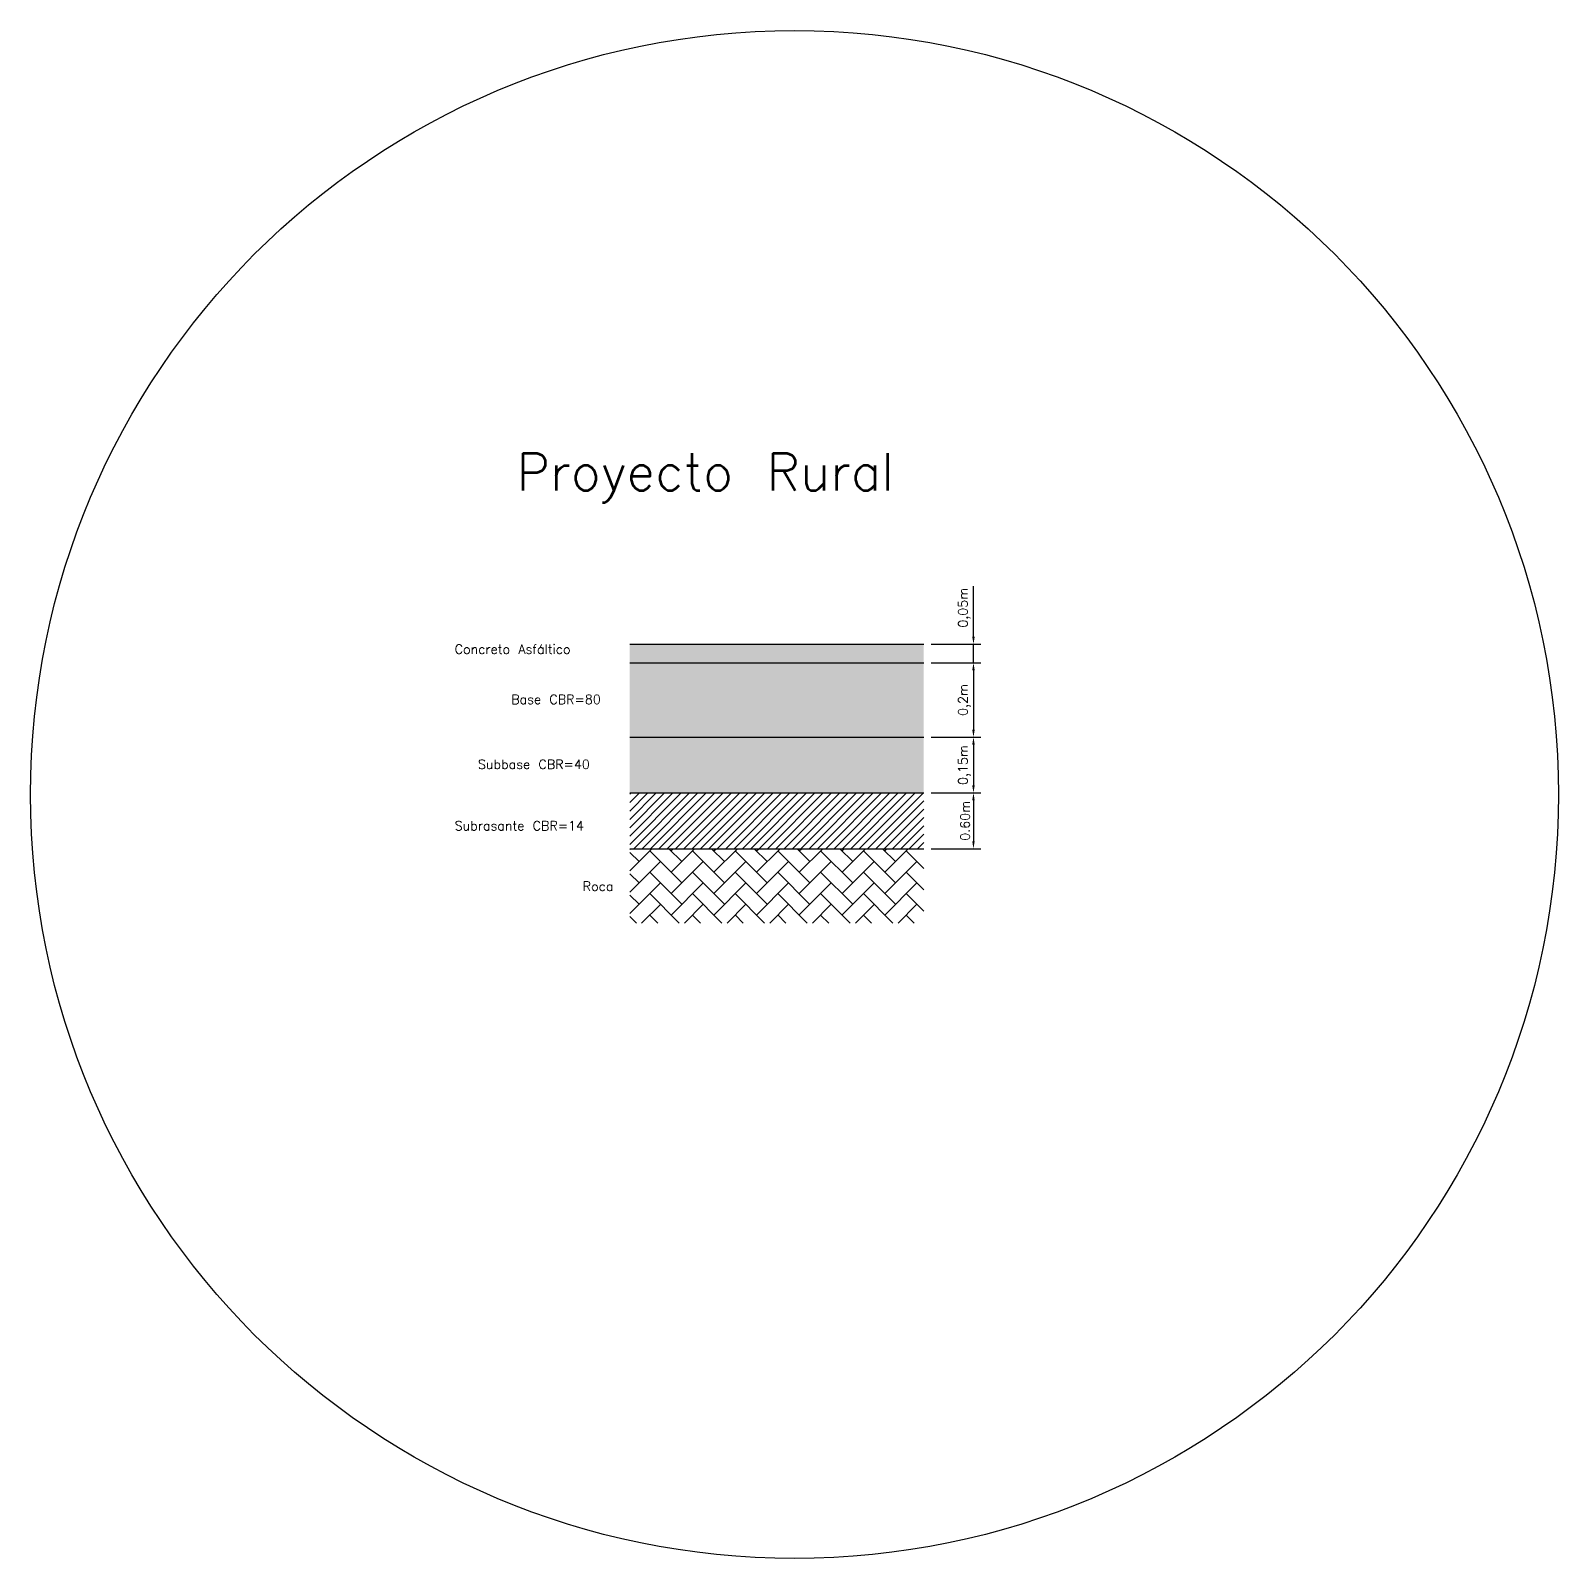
# Model space of a CAD drawing. Header units: millimetres. Extents: x 973.91 to 983.46, y 765.7 to 769.8.
# Drawn here: x 979.352 to 983.462, y 765.695 to 769.805 of the extents above; entities that cross this region are included whole.
import ezdxf

# ---------------------------------------------------------------- set-up
doc = ezdxf.new("R2010")
doc.units = ezdxf.units.MM
doc.styles.get("Standard").update_dxf_attribs({"font": 'txt.shx', "height": 0.025})
doc.dimstyles.new('Paquete', dxfattribs={"dimtxt": 0.01, "dimasz": 0.02, "dimexe": 0.02, "dimexo": 0.02, "dimgap": 0.01, "dimtad": 1, "dimtxsty": 'Standard', "dimcen": 0.02, "dimadec": 0, "dimazin": 0, "dimtfac": 1, "dimtmove": 0, "dimatfit": 3, "dimfxl": 0, "dimarcsym": 0})

# ---------------------------------------------------------------- blocks, each defined once
blk = doc.blocks.new('*D11')
at = {"color": 0, "lineweight": -2}
for p, q in [((981.8884, 768.1741), (981.8884, 768.31)), ((981.7747, 768.1541), (981.9084, 768.1541)), ((981.8884, 768.1041), (981.8884, 768.1541)), ((981.7747, 768.1041), (981.9084, 768.1041)), ((981.8884, 768.0841), (981.8884, 768.0641))]:
    blk.add_line(p, q, dxfattribs=at)
at = {"color": 0}
for points in [[(981.8851, 768.1741), (981.8917, 768.1741), (981.8884, 768.1541)], [(981.8851, 768.0841), (981.8917, 768.0841), (981.8884, 768.1041)]]:
    blk.add_solid(points, dxfattribs=at)
at = {"layer": 'Defpoints', "color": 0}
for p in [(981.7547, 768.1541), (981.8884, 768.1541), (981.7547, 768.1041)]:
    blk.add_point(p, dxfattribs=at)
at = {"color": 0, "insert": (981.8638, 768.2521), "char_height": 0.025, "attachment_point": 5, "rotation": 90}
blk.add_mtext('0,05m', dxfattribs=at)
blk = doc.blocks.new('*D8')
at = {"color": 0, "lineweight": -2}
for p, q in [((981.7747, 768.1041), (981.9084, 768.1041)), ((981.8884, 768.0841), (981.8884, 767.9241)), ((981.7747, 767.9041), (981.9084, 767.9041))]:
    blk.add_line(p, q, dxfattribs=at)
at = {"color": 0}
for points in [[(981.8851, 768.0841), (981.8917, 768.0841), (981.8884, 768.1041)], [(981.8851, 767.9241), (981.8917, 767.9241), (981.8884, 767.9041)]]:
    blk.add_solid(points, dxfattribs=at)
at = {"layer": 'Defpoints', "color": 0}
for p in [(981.7547, 768.1041), (981.7547, 767.9041), (981.8884, 767.9041)]:
    blk.add_point(p, dxfattribs=at)
at = {"color": 0, "insert": (981.8638, 768.0041), "char_height": 0.025, "attachment_point": 5, "rotation": 90}
blk.add_mtext('0,2m', dxfattribs=at)
blk = doc.blocks.new('*D10')
at = {"color": 0, "lineweight": -2}
for p, q in [((981.7747, 767.9041), (981.9084, 767.9041)), ((981.8884, 767.8841), (981.8884, 767.7741)), ((981.7747, 767.7541), (981.9084, 767.7541))]:
    blk.add_line(p, q, dxfattribs=at)
at = {"color": 0}
for points in [[(981.8851, 767.8841), (981.8917, 767.8841), (981.8884, 767.9041)], [(981.8851, 767.7741), (981.8917, 767.7741), (981.8884, 767.7541)]]:
    blk.add_solid(points, dxfattribs=at)
at = {"layer": 'Defpoints', "color": 0}
for p in [(981.7547, 767.9041), (981.7547, 767.7541), (981.8884, 767.7541)]:
    blk.add_point(p, dxfattribs=at)
at = {"color": 0, "insert": (981.8638, 767.8291), "char_height": 0.025, "attachment_point": 5, "rotation": 90}
blk.add_mtext('0,15m', dxfattribs=at)
blk = doc.blocks.new('*D9')
at = {"color": 0, "lineweight": -2}
for p, q in [((981.7747, 767.7541), (981.9084, 767.7541)), ((981.8884, 767.7341), (981.8884, 767.6241)), ((981.7747, 767.6041), (981.9084, 767.6041))]:
    blk.add_line(p, q, dxfattribs=at)
at = {"color": 0}
for points in [[(981.8851, 767.7341), (981.8917, 767.7341), (981.8884, 767.7541)], [(981.8851, 767.6241), (981.8917, 767.6241), (981.8884, 767.6041)]]:
    blk.add_solid(points, dxfattribs=at)
at = {"layer": 'Defpoints', "color": 0}
for p in [(981.7547, 767.7541), (981.7547, 767.6041), (981.8884, 767.6041)]:
    blk.add_point(p, dxfattribs=at)
at = {"color": 0, "insert": (981.8659, 767.6791), "char_height": 0.025, "attachment_point": 5, "rotation": 90}
blk.add_mtext('0.60m', dxfattribs=at)

msp = doc.modelspace()

# ---------------------------------------------------------------- hatches: boundary and pattern name
msp.add_hatch(color=256).paths.add_polyline_path([(981.7547, 768.1541), (980.9641, 768.1541), (980.9641, 768.1041), (981.7547, 768.1041)])
h = msp.add_hatch()
h.set_pattern_fill('GRAVEL', color=256, scale=0.001, style=0)
h.set_pattern_definition([(228.0128, (4.4837623, 0.0254), (-0.203200172659, -0.228600280895), [0.00341721, -0.338305]), (184.9697, (4.4814763, 0.02286), (0.3048004930618, 0.0253998207539), [0.00586405, -0.58054]), (132.5104, (4.4756343, 0.022352), (0.2539998151833, -0.2794002729246), [0.00413482, -0.409347]), (267.2737, (4.4657283, 0.016002), (0.0253998897083, 0.5079998365337), [0.00534005, -0.528664]), (292.8337, (4.4654743, 0.010668), (-0.127000360555, 0.3048001733005), [0.00523634, -0.518398]), (357.2737, (4.4675063, 0.005842), (-0.5079998365337, 0.0253998897083), [0.00534005, -0.528664]), (37.6942, (4.4728403, 0.005588), (-0.3302002086124, -0.25399977356985), [0.00706194, -0.699131]), (72.2553, (4.4784283, 0.009906), (0.1778003556547, 0.5588001620604), [0.0066672, -0.660053]), (121.4296, (4.4804603, 0.016256), (-0.2032000523526, 0.3301996115997), [0.00535813, -0.530455]), (175.2364, (4.4776663, 0.020828), (0.2793997805305, -0.0253997616272), [0.00611713, -0.299739]), (222.3974, (4.4715703, 0.021336), (-0.3048000091724, -0.27939963650637), [0.00791078, -0.783168]), (138.8141, (4.4908743, 0.015748), (-0.1777998867422, 0.1523997655712), [0.00270005, -0.267306]), (171.4692, (4.4888423, 0.017526), (0.3301994959559, -0.0508001280005), [0.00513682, -0.508546]), (225, (4.483762, 0.018288), (-5e-18, -0.02539998269), [0.00359209, -0.0323289]), (203.1986, (4.4819843, 0.021336), (0.127000428256, 0.050800222743), [0.00193441, -0.191506]), (291.8014, (4.4802063, 0.020574), (-0.025400017819, 0.076200049087), [0.00273566, -0.134048]), (30.9638, (4.4812223, 0.018034), (0.076199919548, 0.050800039587), [0.0044432, -0.143663]), (161.5651, (4.485032, 0.02032), (0.05080002318, -0.025399962225), [0.00321287, -0.077109]), (16.3895, (4.4654743, 0.020574), (0.2540001401397, 0.0761998414997), [0.00450088, -0.445588]), (70.3462, (4.4697923, 0.021844), (-0.1015997168868, -0.2793996048855), [0.00377599, -0.373822]), (293.1986, (4.4850323, 0.0254), (-0.050800222743, 0.127000428256), [0.0038688, -0.189572]), (343.6105, (4.4865563, 0.021844), (-0.2540001401397, 0.0761998414997), [0.00450088, -0.445588]), (339.444, (4.4654743, 0.004826), (-0.1270001576426, 0.0507999383605), [0.00434035, -0.212677]), (294.7751, (4.4695383, 0.003302), (-0.1269997040363, 0.2793998702616), [0.00363672, -0.360036]), (66.8014, (4.4852863, 0), (0.050800222743, 0.127000428256), [0.0038688, -0.189572]), (17.354, (4.4868103, 0.003556), (-0.3302000178186, -0.101599846756), [0.00425783, -0.421524]), (69.444, (4.4728403, 0), (-0.0507999383605, -0.1270001576426), [0.00217018, -0.214848]), (101.3099, (4.4837623, 0), (-0.025399874629, 0.10159967461), [0.00129515, -0.12822]), (165.9638, (4.4835083, 0.00127), (0.076200053547, -0.02539995604), [0.00523634, -0.0994905]), (186.009, (4.4784283, 0.00254), (0.2539996254443, 0.0253999406855), [0.00485267, -0.480414]), (303.6901, (4.481222, 0.015748), (-0.025400008713, 0.050799950992), [0.00366324, -0.0879178]), (353.1572, (4.4832543, 0.0127), (0.4318001785664, -0.05080022751655), [0.00639557, -0.63316]), (60.9454, (4.4896043, 0.011938), (-0.1015997636583, -0.1777995761083), [0.00261508, -0.258894]), (90, (4.490874, 0.014224), (-0.0254, 0.0254), [0.001524, -0.023876]), (120.2564, (4.4779203, 0.003302), (0.1015997846684, -0.1777999103248), [0.00352867, -0.349339]), (48.0128, (4.4761423, 0.00635), (0.203200172659, 0.228600280895), [0.00683443, -0.334888]), (0, (4.480714, 0.01143), (0.0254, 0.0254), [0.006604, -0.018796]), (325.3048, (4.4873183, 0.01143), (-0.2539995599095, 0.1778000169048), [0.0040161, -0.397593]), (254.0546, (4.4906203, 0.009144), (-0.025400064797, -0.101600242032), [0.00369829, -0.181217]), (207.646, (4.4896043, 0.005588), (-0.4825998304902, -0.2540001597472), [0.00602145, -0.596125]), (175.4261, (4.4842703, 0.002794), (-0.3302000760475, 0.0253998771122), [0.00637029, -0.630658]), (175.4261, (4.4842703, 0.002794), (-0.3302000760475, 0.0253998771122), [0.00637029, -0.630658])])
h.paths.add_polyline_path([(981.7547, 768.1041), (980.9641, 768.1041), (980.9641, 767.9041), (981.7547, 767.9041)])
h = msp.add_hatch()
h.set_pattern_fill('GRAVEL', color=256, scale=0.002, style=0)
h.set_pattern_definition([(228.0128, (0.036576, 0.0508), (-0.406400345318, -0.45720056179), [0.00683442, -0.67661]), (184.9697, (0.032004, 0.04572), (0.6096009861236, 0.0507996415077), [0.0117281, -1.16108]), (132.5104, (0.02032, 0.044704), (0.507999630367, -0.558800545849), [0.00826964, -0.818694]), (267.2737, (0.000508, 0.032004), (0.0507997794166, 1.0159996730673), [0.0106801, -1.057328]), (292.8337, (0, 0.021336), (-0.25400072111, 0.609600346601), [0.01047268, -1.036796]), (357.2737, (0.004064, 0.011684), (-1.0159996730673, 0.0507997794166), [0.0106801, -1.057328]), (37.6942, (0.014732, 0.011176), (-0.6604004172248, -0.5079995471397), [0.01412388, -1.398262]), (72.2553, (0.025908, 0.019812), (0.3556007113093, 1.1176003241207), [0.0133344, -1.320106]), (121.4296, (0.029972, 0.032512), (-0.4064001047053, 0.6603992231995), [0.01071626, -1.06091]), (175.2364, (0.024384, 0.041656), (0.558799561061, -0.050799523254), [0.01223426, -0.599478]), (222.3974, (0.012192, 0.042672), (-0.6096000183448, -0.5587992730127), [0.01582156, -1.566336]), (138.8141, (0.0508, 0.031496), (-0.355599773484, 0.304799531142), [0.0054001, -0.534612]), (171.4692, (0.046736, 0.035052), (0.660398991912, -0.101600256001), [0.01027364, -1.017092]), (225, (0.036576, 0.036576), (-1e-17, -0.0507999654), [0.00718418, -0.0646578]), (203.1986, (0.03302, 0.042672), (0.254000856512, 0.101600445486), [0.00386882, -0.383012]), (291.8014, (0.029464, 0.041148), (-0.05080003564, 0.152400098175), [0.00547132, -0.268096]), (30.9638, (0.031496, 0.036068), (0.152399839096, 0.101600079173), [0.0088864, -0.287326]), (161.5651, (0.039116, 0.04064), (0.10160004636, -0.05079992445), [0.00642574, -0.154218]), (16.3895, (0, 0.041148), (0.5080002802794, 0.1523996829994), [0.00900176, -0.891176]), (70.3462, (0.008636, 0.043688), (-0.2031994337735, -0.558799209771), [0.00755198, -0.747644]), (293.1986, (0.039116, 0.0508), (-0.101600445486, 0.254000856512), [0.0077376, -0.379144]), (343.6105, (0.042164, 0.043688), (-0.5080002802794, 0.1523996829994), [0.00900176, -0.891176]), (339.444, (0, 0.009652), (-0.254000315285, 0.10159987672), [0.0086807, -0.425354]), (294.7751, (0.008128, 0.006604), (-0.253999408073, 0.558799740523), [0.00727344, -0.720072]), (66.8014, (0.039624, 0), (0.101600445486, 0.254000856512), [0.0077376, -0.379144]), (17.354, (0.042672, 0.007112), (-0.660400035637, -0.203199693512), [0.00851566, -0.843048]), (69.444, (0.014732, 0), (-0.10159987672, -0.254000315285), [0.00434036, -0.429696]), (101.3099, (0.036576, 0), (-0.05079974926, 0.20319934922), [0.0025903, -0.25644]), (165.9638, (0.036068, 0.00254), (0.1524001071, -0.05079991208), [0.01047268, -0.198981]), (186.009, (0.025908, 0.00508), (0.5079992508886, 0.050799881371), [0.00970534, -0.960828]), (303.6901, (0.031496, 0.031496), (-0.05080001743, 0.10159990198), [0.00732648, -0.1758356]), (353.1572, (0.03556, 0.0254), (0.863600357133, -0.101600455033), [0.01279114, -1.26632]), (60.9454, (0.04826, 0.023876), (-0.203199527317, -0.355599152217), [0.00523016, -0.517788]), (90, (0.0508, 0.02845), (-0.0508, 0.0508), [0.003048, -0.047752]), (120.2564, (0.024892, 0.006604), (0.203199569337, -0.35559982065), [0.00705734, -0.698678]), (48.0128, (0.021336, 0.0127), (0.406400345318, 0.45720056179), [0.01366886, -0.669776]), (0, (0.03048, 0.02286), (0.0508, 0.0508), [0.013208, -0.037592]), (325.3048, (0.043688, 0.02286), (-0.507999119819, 0.35560003381), [0.0080322, -0.795186]), (254.0546, (0.050292, 0.018288), (-0.050800129594, -0.203200484064), [0.00739658, -0.362434]), (207.646, (0.04826, 0.011176), (-0.9651996609805, -0.5080003194945), [0.0120429, -1.19225]), (175.4261, (0.037592, 0.005588), (-0.660400152095, 0.0507997542244), [0.01274058, -1.261316]), (175.4261, (0.037592, 0.005588), (-0.660400152095, 0.0507997542244), [0.01274058, -1.261316])])
h.paths.add_polyline_path([(981.7547, 767.7541), (981.7547, 767.9041), (980.9641, 767.9041), (980.9641, 767.7541)])
h = msp.add_hatch()
h.set_pattern_fill('LINE', color=256, scale=0.005, angle=45, style=0)
h.paths.add_polyline_path([(981.7547, 767.6041), (981.7547, 767.7541), (980.9641, 767.7541), (980.9641, 767.6041)])
h = msp.add_hatch()
h.set_pattern_fill('AR-HBONE', color=256, scale=0.0004, style=0)
h.set_pattern_definition([(45, (0, 0.44), (6e-18, 0.0574736392), [0.12192, -0.04064]), (135, (0.028737, 0.468737), (6e-18, 0.0574736392), [0.12192, -0.04064])])
h.paths.add_polyline_path([(981.7547, 767.4041), (981.7547, 767.6041), (980.9641, 767.6041), (980.9641, 767.4041)])

# ---------------------------------------------------------------- linework, layer by layer
at = {"lineweight": 30}
for p, q in [((980.9641, 768.1541), (981.7547, 768.1541)), ((980.9641, 768.1041), (981.7547, 768.1041)), ((980.9641, 767.9041), (981.7547, 767.9041)), ((980.9641, 767.7541), (981.7547, 767.7541)), ((980.9641, 767.6041), (981.7547, 767.6041))]:
    msp.add_line(p, q, dxfattribs=at)
at = {"color": 6}
msp.add_circle((981.4071, 767.7499), 2.0547, dxfattribs=at)

# ---------------------------------------------------------------- texts
msp.add_text('Proyecto Rural', height=0.1, dxfattribs=at).set_placement((980.6593, 768.5677))
for s, p in [('Concreto Asfáltico', (980.4931, 768.1283)), ('Base CBR=80', (980.6452, 767.9932)), ('Subbase CBR=40', (980.5558, 767.8185)), ('Subrasante CBR=14', (980.4931, 767.6534)), ('Roca', (980.8375, 767.4906))]:
    msp.add_text(s, height=0.025).set_placement(p)

# ---------------------------------------------------------------- dimensions: what is measured, and where the dimension line sits
for base, p1, p2, picture, middle in [((981.8884, 768.1541), (981.7547, 768.1041), (981.7547, 768.1541), '*D11', (981.8638, 768.2521)), ((981.8884, 767.9041), (981.7547, 768.1041), (981.7547, 767.9041), '*D8', (981.8638, 768.0041)), ((981.8884, 767.7541), (981.7547, 767.9041), (981.7547, 767.7541), '*D10', (981.8638, 767.8291))]:
    dim = msp.add_linear_dim(base=base, p1=p1, p2=p2, angle=90, dimstyle='Paquete', override={"dimpost": 'm'})
    dim.commit()
    dim.dimension.update_dxf_attribs({"geometry": picture, "text_midpoint": middle})
dim = msp.add_linear_dim(base=(981.8884, 767.6041), p1=(981.7547, 767.7541), p2=(981.7547, 767.6041), angle=90, text='0.60m', dimstyle='Paquete', override={"dimpost": 'm'})
dim.commit()
dim.dimension.update_dxf_attribs({"geometry": '*D9', "text_midpoint": (981.8659, 767.6791)})

doc.saveas('drawing.dxf')
